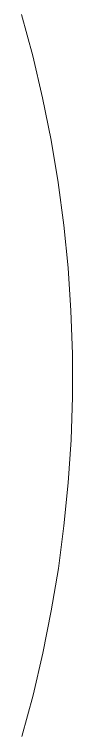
# Model space of a CAD drawing. Header units: millimetres. Extents: x 1991 to 2585, y -1131 to -711.
# Drawn here: x 2342.9 to 2343.74, y -1080.5 to -1068.6 of the extents above; entities that cross this region are included whole.
import ezdxf

# ---------------------------------------------------------------- set-up
doc = ezdxf.new("R2010")
doc.units = ezdxf.units.MM
doc.header["$LTSCALE"] = 0.1
doc.layers.get('0').update_dxf_attribs({"lineweight": 13})

msp = doc.modelspace()

# ---------------------------------------------------------------- linework, layer by layer
for p, q in [((2342.905, -1068.598), (2343.09, -1069.283)), ((2343.09, -1069.283), (2343.252, -1069.974)), ((2343.252, -1069.974), (2343.392, -1070.67)), ((2343.392, -1070.67), (2343.509, -1071.37)), ((2343.509, -1071.37), (2343.602, -1072.073)), ((2343.602, -1072.073), (2343.672, -1072.779)), ((2343.672, -1072.779), (2343.719, -1073.487)), ((2343.719, -1073.487), (2343.743, -1074.196)), ((2343.743, -1074.196), (2343.743, -1074.906)), ((2343.743, -1074.906), (2343.72, -1075.615)), ((2343.72, -1075.615), (2343.674, -1076.323)), ((2343.674, -1076.323), (2343.604, -1077.029)), ((2343.604, -1077.029), (2343.511, -1077.733)), ((2343.511, -1077.733), (2343.395, -1078.433)), ((2343.395, -1078.433), (2343.256, -1079.129)), ((2343.256, -1079.129), (2343.095, -1079.82)), ((2343.095, -1079.82), (2342.91, -1080.505))]:
    msp.add_line(p, q)

doc.saveas('drawing.dxf')
